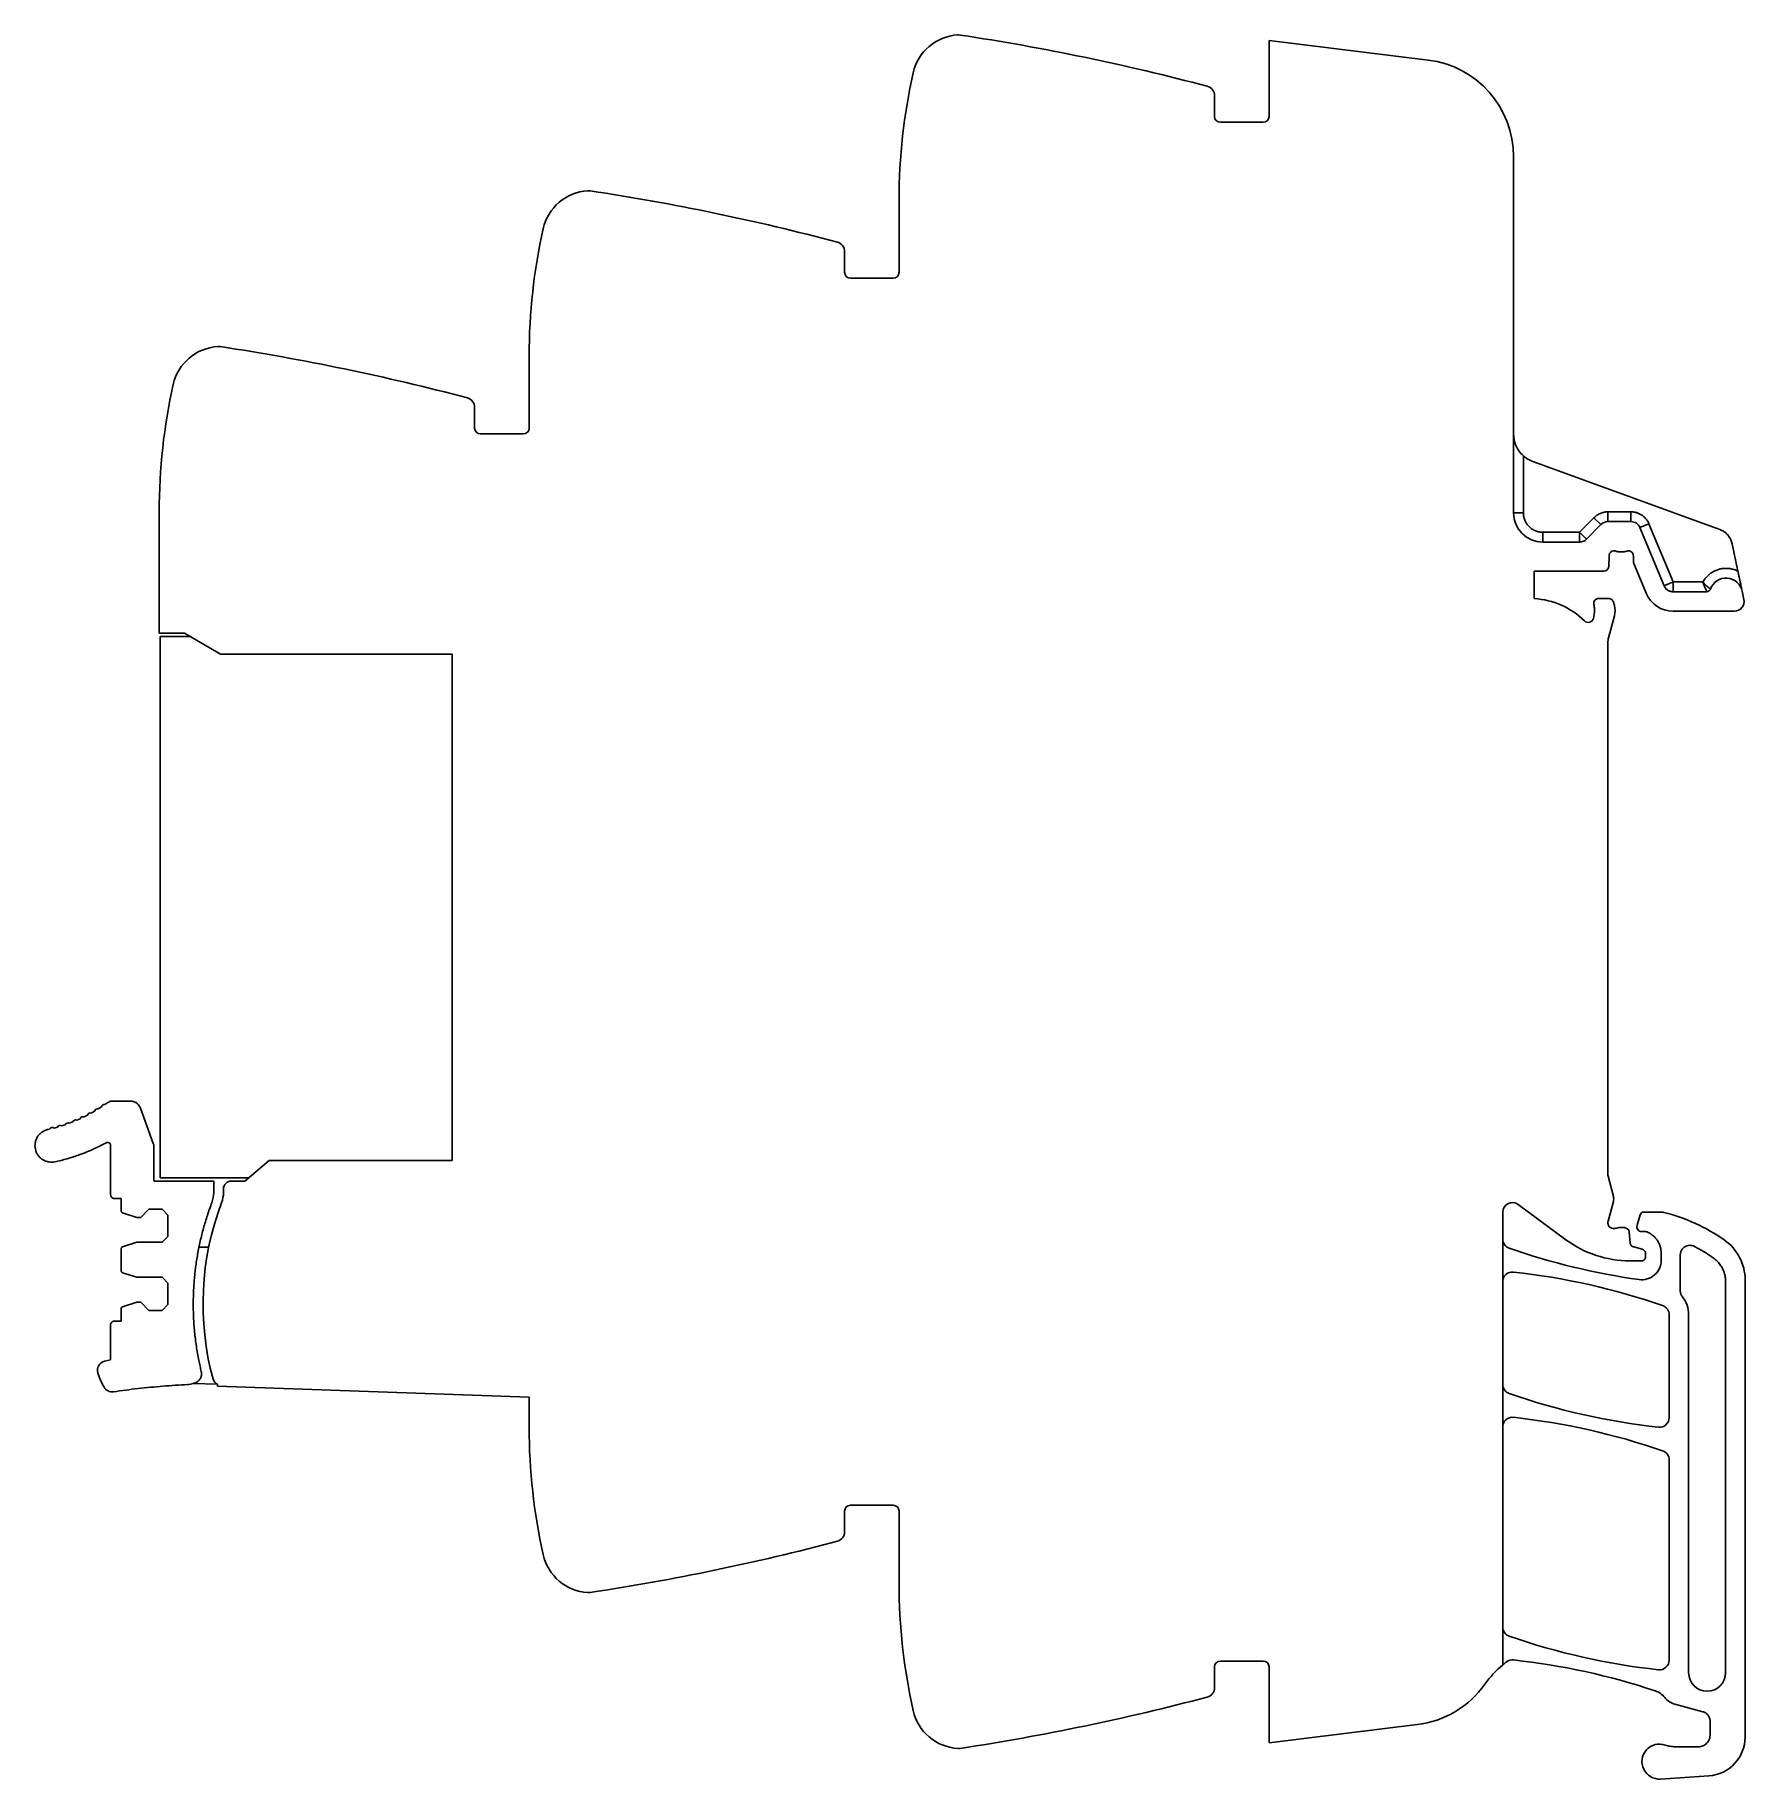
# Model space of a CAD drawing. Header units: millimetres. Extents: x -87.8 to 0, y 0 to 89.5.
import ezdxf

# ---------------------------------------------------------------- set-up
doc = ezdxf.new("R2010")
doc.units = ezdxf.units.MM

msp = doc.modelspace()

# ---------------------------------------------------------------- linework, layer by layer
at = {"color": 7, "linetype": 'Continuous', "lineweight": 25}
for p, q in [((-24.45, 89.26), (-24.45, 85.36)), ((-16.281, 88.257), (-24.45, 89.26)), ((-27.25, 86.426), (-27.25, 85.36)), ((-24.75, 85.06), (-26.95, 85.06)), ((-11.89, 83.294), (-11.89, 65.01)), ((-43.45, 77.36), (-43.45, 81.06)), ((-46.25, 78.426), (-46.25, 77.36)), ((-43.75, 77.06), (-45.95, 77.06)), ((-62.45, 69.36), (-62.45, 73.06)), ((-65.25, 70.426), (-65.25, 69.36)), ((-62.75, 69.06), (-64.95, 69.06)), ((-11.39, 67.942), (-11.39, 65.01)), ((-1.305, 64.157), (-10.903, 67.65)), ((-81.45, 65.06), (-81.45, 58.839)), ((-11.89, 65.01), (-11.39, 65.01)), ((-8.5, 64.01), (-7.762, 64.761)), ((-7.405, 64.41), (-7.762, 64.761)), ((-7.049, 64.56), (-7.049, 65.06)), ((-7.049, 65.06), (-5.862, 65.06)), ((-7.049, 64.56), (-5.862, 64.56)), ((-5.862, 64.56), (-5.862, 65.06)), ((-10.39, 64.01), (-10.39, 63.51)), ((-10.39, 64.01), (-8.5, 64.01)), ((-7.405, 64.41), (-8.143, 63.659)), ((-5.4, 64.251), (-4.938, 64.443)), ((-4.164, 61.269), (-5.4, 64.251)), ((-4.938, 64.443), (-3.702, 61.46)), ((-8.5, 63.51), (-10.39, 63.51)), ((-6.987, 62.819), (-7.006, 62.251)), ((-6.468, 63.01), (-6.259, 63.01)), ((-5.74, 62.81), (-5.74, 62.51)), ((-0.369, 62.012), (-0.669, 63.425)), ((-10.835, 62.01), (-7.256, 62.01)), ((-10.835, 60.604), (-10.835, 62.01)), ((-5.721, 62.414), (-5.088, 60.886)), ((-3.702, 61.46), (-2.165, 61.46)), ((-3.702, 60.96), (-1.972, 60.96)), ((-0.061, 60.564), (-0.151, 60.987)), ((-7.525, 60.61), (-7.004, 60.61)), ((-6.763, 60.425), (-6.714, 60.244)), ((-6.714, 59.726), (-7.016, 58.6)), ((-0.55, 59.96), (-3.702, 59.96)), ((-81.45, 58.839), (-80.157, 58.832)), ((-81.44, 58.839), (-81.45, 58.839)), ((-81.4, 30.86), (-81.4, 58.66)), ((-79.859, 58.66), (-81.4, 58.66)), ((-80.157, 58.832), (-78.3, 57.76)), ((-7.05, 58.341), (-7.05, 31.074)), ((-78.3, 57.76), (-66.4, 57.76)), ((-66.4, 57.76), (-66.4, 31.76)), ((-85.307, 33.998), (-85.134, 34.086)), ((-84.938, 34.191), (-84.77, 34.288)), ((-84.581, 34.404), (-84.418, 34.509)), ((-84.234, 34.635), (-84.138, 34.704)), ((-83.814, 34.81), (-82.931, 34.81)), ((-81.755, 32.634), (-82.414, 34.448)), ((-87.158, 33.355), (-87.082, 33.371)), ((-86.866, 33.423), (-86.679, 33.473)), ((-86.466, 33.536), (-86.281, 33.596)), ((-86.072, 33.669), (-85.89, 33.739)), ((-85.685, 33.824), (-85.507, 33.902)), ((-83.95, 32.541), (-83.95, 30.01)), ((-81.726, 32.472), (-81.726, 30.784)), ((-75.8, 31.76), (-77.058, 30.704)), ((-66.4, 31.76), (-75.8, 31.76)), ((-78.65, 30.7), (-81.701, 30.7)), ((-81.4, 30.86), (-76.873, 30.86)), ((-78.65, 30.122), (-78.65, 30.7)), ((-77.754, 30.7), (-77.752, 30.7)), ((-77.75, 30.7), (-77.752, 30.7)), ((-77.058, 30.704), (-77.75, 30.7)), ((-7.034, 30.948), (-6.766, 29.912)), ((-83.75, 29.81), (-83.4, 29.81)), ((-83.4, 29.167), (-83.4, 29.81)), ((-78.15, 30.122), (-78.15, 30.3)), ((-6.767, 29.658), (-7.04, 28.637)), ((-83.331, 29.072), (-82.6, 28.835)), ((-82.6, 28.835), (-82.4, 28.835)), ((-81.975, 29.26), (-82.4, 28.835)), ((-81.975, 29.26), (-81.3, 29.26)), ((-81, 28.96), (-81.3, 29.26)), ((-81, 28.96), (-81, 27.86)), ((-12.45, 5.861), (-12.45, 29.1)), ((-11.653, 29.502), (-9.202, 27.689)), ((-5.391, 28.967), (-5.55, 28.431)), ((-5.199, 29.11), (-4.292, 29.11)), ((-81, 27.86), (-81.3, 27.56)), ((-6.472, 28.31), (-6.202, 28.31)), ((-5.953, 28.082), (-5.905, 27.538)), ((-5.31, 28.11), (-5.128, 28.11)), ((-83.4, 26.092), (-83.4, 27.227)), ((-82.6, 27.56), (-83.331, 27.322)), ((-81.3, 27.56), (-82.6, 27.56)), ((-78.907, 27.307), (-79.407, 27.307)), ((-5.721, 27.319), (-5.295, 27.205)), ((-5.11, 26.963), (-5.11, 26.81)), ((-4.31, 26.99), (-4.31, 26.635)), ((-3.33, 25.074), (-3.33, 26.903)), ((-83.331, 25.997), (-82.6, 25.76)), ((-5.931, 26.61), (-5.31, 26.61)), ((-81.3, 25.76), (-82.6, 25.76)), ((-81, 25.46), (-81.3, 25.76)), ((-81, 25.46), (-81, 24.36)), ((-1, 25.532), (-1, 5.46)), ((0, 25.629), (0, 2.16)), ((-82.6, 24.485), (-83.331, 24.247)), ((-82.6, 24.485), (-82.4, 24.485)), ((-81.975, 24.06), (-82.4, 24.485)), ((-81, 24.36), (-81.3, 24.06)), ((-83.95, 23.31), (-83.95, 21.522)), ((-83.4, 23.51), (-83.75, 23.51)), ((-83.4, 23.51), (-83.4, 24.152)), ((-81.975, 24.06), (-81.3, 24.06)), ((-3.9, 23.835), (-3.9, 18.56)), ((-2.9, 5.46), (-2.9, 23.835)), ((-84.252, 21.452), (-83.95, 21.522)), ((-79.712, 20.313), (-78.453, 20.269)), ((-78.453, 20.269), (-78.456, 20.169)), ((-78.456, 20.169), (-62.45, 19.61)), ((-62.45, 19.61), (-62.45, 18.06)), ((-3.9, 16.38), (-3.9, 6.11)), ((-46.25, 13.76), (-46.25, 12.694)), ((-45.95, 14.06), (-43.75, 14.06)), ((-43.45, 10.06), (-43.45, 13.76)), ((-27.25, 5.76), (-27.25, 4.694)), ((-26.95, 6.06), (-24.75, 6.06)), ((-24.45, 5.76), (-24.45, 1.86)), ((-2.171, 3.459), (-3.603, 3.843)), ((-16.841, 2.794), (-24.45, 1.86)), ((-1.8, 2.26), (-1.8, 2.976)), ((-3.597, 1.66), (-2.4, 1.66)), ((-4.34, 0), (-1.867, 0.164))]:
    msp.add_line(p, q, dxfattribs=at)
for centre, radius, start, end in [((-40.289, 87.052), 2.5, 93.40457, 167.41494), ((-40.402, 88.948), 0.6, 81.37493, 93.40457), ((-58.308, -29.101), 120, 75.18387, 81.37493), ((-16.89, 83.294), 5, 0, 83), ((-13.45, 81.06), 30, 167.41494, 180), ((-27.75, 86.426), 0.5, 360, 75.18387), ((-26.95, 85.36), 0.3, 180.02372, 269.97628), ((-24.75, 85.36), 0.3, 270.02372, 359.97628), ((-59.289, 79.052), 2.5, 93.40457, 167.41494), ((-59.402, 80.948), 0.6, 81.37493, 93.40457), ((-77.308, -37.101), 120, 75.18387, 81.37493), ((-32.45, 73.06), 30, 167.41494, 180), ((-46.75, 78.426), 0.5, 360, 75.18387), ((-45.95, 77.36), 0.3, 180.02372, 269.97628), ((-43.75, 77.36), 0.3, 270.02372, 359.97628), ((-78.289, 71.052), 2.5, 93.40457, 167.41494), ((-78.402, 72.948), 0.6, 81.37493, 93.40457), ((-96.308, -45.101), 120, 75.18387, 81.37493), ((-51.45, 65.06), 30, 167.41494, 180), ((-65.75, 70.426), 0.5, 360, 75.18387), ((-64.95, 69.36), 0.3, 180.02372, 269.97628), ((-62.75, 69.36), 0.3, 270.02372, 359.97628), ((-10.39, 65.01), 1.5, 180, 270), ((-7.256, 62.26), 0.25, 270, 358), ((-0.982, 60.81), 0.85, 12, 160.52878), ((-11.05, 56.61), 4, 45.53672, 86.91674), ((-3.702, 61.46), 1.5, 202.50001, 270), ((-0.55, 60.46), 0.5, 270, 12), ((-8.057, 59.662), 0.275, 225.97012, 345.36228), ((-6.05, 58.341), 1, 164.99998, 180), ((-84.988, 34.05), 0.15, 116.13068, 116.9489), ((-84.623, 34.26), 0.15, 119.21071, 120.03563), ((-84.269, 34.489), 0.15, 122.21747, 123.04144), ((-85.749, 33.688), 0.15, 110.2542, 111.06074), ((-85.364, 33.859), 0.15, 113.14749, 113.95888), ((-6.55, 31.074), 0.5, 180, 194.50888), ((-64.5, 24.385), 14.7, 159.25808, 195.1848), ((-79.65, 30.122), 1.5, 339.25808, 360), ((-11.95, 29.1), 0.5, 53.50003, 179.99998), ((-4.292, 28.61), 0.5, 75.79979, 90), ((-6.5, 19.885), 9.5, 55.1501, 75.79979), ((-11.95, 27.728), 0.5, 179.99999, 250.78964), ((-0.598, 60.307), 35, 250.78964, 262.03419), ((-5.931, 32.11), 5.5, 233.5, 270), ((-2.5, 25.629), 2.5, 360, 55.1501), ((-11.95, 25.535), 0.5, 83.75042, 179.99996), ((-15.706, -8.76), 35, 70.87076, 83.75042), ((-5.31, 26.635), 1, 262.03419, 360), ((-4.4, 23.835), 0.5, 360, 70.87076), ((-78.296, 20.643), 0.405, 195.56342, 247.25724), ((-11.95, 20.27), 0.5, 180, 250.7967), ((-0.602, 52.85), 35, 250.79671, 263.68005), ((-32.45, 18.06), 30, 180, 192.58506), ((-11.95, 18.075), 0.5, 83.78446, 180), ((-15.685, -16.222), 35, 70.90657, 83.78446), ((-4.4, 18.56), 0.5, 263.68005, 360), ((-4.4, 16.38), 0.5, 360, 70.90654), ((-45.95, 13.76), 0.3, 90.02372, 179.97628), ((-43.75, 13.76), 0.3, 0.02373, 89.97628), ((-46.75, 12.694), 0.5, 284.81613, 360), ((-77.308, 128.221), 120, 278.62507, 284.81613), ((-59.289, 12.068), 2.5, 192.58506, 266.59543), ((-13.45, 10.06), 30, 180, 192.58506), ((-59.402, 10.171), 0.6, 266.59543, 278.62507), ((-11.95, 7.81), 0.5, 180, 250.87074), ((-0.644, 40.405), 35, 250.87076, 263.75042), ((-26.95, 5.76), 0.3, 90.02372, 179.97628), ((-24.75, 5.76), 0.3, 0.02373, 89.97628), ((-9.274, 1.999), 5, 129.43921, 144.8482), ((-9.274, 1.999), 5, 126.49363, 129.43918), ((-11.95, 5.617), 0.5, 83.8361, 126.49352), ((-15.654, -28.683), 35, 71.62115, 83.83606), ((-4.4, 6.11), 0.5, 263.75042, 0), ((-1.95, 5.46), 0.95, 180, 360), ((-27.75, 4.694), 0.5, 284.81613, 360), ((-17.45, 7.757), 5, 277, 324.8482), ((-4.95, 3.535), 1.05, 38.4219, 71.62114), ((-58.308, 120.221), 120, 278.62507, 284.81613), ((-40.289, 4.068), 2.5, 192.58506, 266.59543), ((-4.4, 0.898), 0.9, 70.4637, 273.8), ((-2, 2.16), 2, 273.8, 0), ((-40.402, 2.171), 0.6, 266.59543, 278.62507)]:
    msp.add_arc(centre, radius, start, end, dxfattribs=at)
for points, knots in [([(-11.39, 67.942), (-11.476, 68.019), (-11.552, 68.105), (-11.679, 68.284), (-11.73, 68.377), (-11.852, 68.666), (-11.89, 68.862), (-11.89, 69.06)], [0, 0, 0, 0, 0.25, 0.25, 0.5, 0.5, 1, 1, 1, 1]), ([(-10.903, 67.65), (-10.939, 67.664), (-11.01, 67.692), (-11.112, 67.743), (-11.21, 67.802), (-11.303, 67.867), (-11.361, 67.917), (-11.39, 67.942)], [0, 0, 0, 0, 0.201173, 0.400587, 0.599413, 0.798827, 1, 1, 1, 1]), ([(-11.39, 65.01), (-11.389, 64.978), (-11.388, 64.916), (-11.374, 64.822), (-11.352, 64.731), (-11.309, 64.607), (-11.232, 64.457), (-11.102, 64.298), (-10.943, 64.168), (-10.765, 64.077), (-10.579, 64.02), (-10.453, 64.013), (-10.39, 64.01)], [0, 0, 0, 0, 0.060259, 0.1200207, 0.1798243, 0.2402078, 0.3699983, 0.5001303, 0.629921, 0.7600531, 0.8799433, 1, 1, 1, 1]), ([(-7.762, 64.761), (-7.738, 64.784), (-7.69, 64.83), (-7.611, 64.889), (-7.526, 64.94), (-7.407, 64.997), (-7.247, 65.049), (-7.115, 65.056), (-7.049, 65.06)], [0, 0, 0, 0, 0.1251368, 0.2494033, 0.3740399, 0.5002762, 0.7494087, 1, 1, 1, 1]), ([(-5.862, 65.06), (-5.83, 65.059), (-5.766, 65.057), (-5.671, 65.043), (-5.56, 65.016), (-5.435, 64.969), (-5.304, 64.895), (-5.185, 64.802), (-5.083, 64.693), (-4.998, 64.573), (-4.958, 64.486), (-4.938, 64.443)], [0, 0, 0, 0, 0.081543, 0.162809, 0.244555, 0.372075, 0.500056, 0.627576, 0.755558, 0.877665, 1, 1, 1, 1]), ([(-5.4, 64.251), (-5.437, 64.342), (-5.502, 64.421), (-5.665, 64.53), (-5.763, 64.56), (-5.862, 64.56)], [0, 0, 0, 0, 0.5, 0.5, 1, 1, 1, 1]), ([(-8.143, 63.659), (-8.144, 63.66), (-8.145, 63.661), (-8.154, 63.67), (-8.168, 63.684), (-8.188, 63.703), (-8.214, 63.73), (-8.25, 63.765), (-8.299, 63.813), (-8.358, 63.87), (-8.426, 63.937), (-8.472, 63.983), (-8.5, 64.01)], [0, 0, 0, 0, 0.079596, 0.160169, 0.242147, 0.325927, 0.411861, 0.500241, 0.61864, 0.750135, 0.854329, 1, 1, 1, 1]), ([(-8.5, 63.51), (-8.5, 63.511), (-8.5, 63.512), (-8.5, 63.524), (-8.5, 63.544), (-8.5, 63.573), (-8.5, 63.61), (-8.5, 63.66), (-8.5, 63.729), (-8.5, 63.811), (-8.499, 63.906), (-8.5, 63.972), (-8.5, 64.01)], [0, 0, 0, 0, 0.079596, 0.160169, 0.242147, 0.325927, 0.411861, 0.500241, 0.61864, 0.750135, 0.854329, 1, 1, 1, 1]), ([(-8.143, 63.659), (-8.159, 63.644), (-8.191, 63.614), (-8.246, 63.577), (-8.315, 63.543), (-8.4, 63.515), (-8.466, 63.512), (-8.5, 63.51)], [0, 0, 0, 0, 0.166568, 0.332323, 0.500197, 0.749369, 1, 1, 1, 1]), ([(-0.669, 63.425), (-0.677, 63.458), (-0.693, 63.524), (-0.729, 63.619), (-0.774, 63.709), (-0.828, 63.794), (-0.905, 63.892), (-1.01, 63.995), (-1.149, 64.092), (-1.253, 64.135), (-1.305, 64.157)], [0, 0, 0, 0, 0.100998, 0.200472, 0.29946, 0.399017, 0.50018, 0.667485, 0.832466, 1, 1, 1, 1]), ([(-6.987, 62.819), (-6.986, 62.832), (-6.984, 62.858), (-6.972, 62.896), (-6.945, 62.956), (-6.88, 63.027), (-6.784, 63.06), (-6.704, 63.061), (-6.666, 63.049), (-6.647, 63.043)], [0, 0, 0, 0, 0.083387, 0.16639, 0.251111, 0.500118, 0.749125, 0.873825, 1, 1, 1, 1]), ([(-6.08, 63.043), (-6.067, 63.047), (-6.042, 63.056), (-6.001, 63.061), (-5.934, 63.058), (-5.843, 63.024), (-5.774, 62.946), (-5.744, 62.871), (-5.741, 62.83), (-5.74, 62.81)], [0, 0, 0, 0, 0.083414, 0.166404, 0.251153, 0.500122, 0.749092, 0.873807, 1, 1, 1, 1]), ([(-2.165, 61.46), (-2.149, 61.488), (-2.118, 61.543), (-2.063, 61.621), (-2.003, 61.695), (-1.916, 61.789), (-1.795, 61.894), (-1.634, 61.997), (-1.459, 62.078), (-1.276, 62.132), (-1.086, 62.162), (-0.958, 62.159), (-0.894, 62.157)], [0, 0, 0, 0, 0.062616, 0.124964, 0.187361, 0.250121, 0.374944, 0.500103, 0.624893, 0.750047, 0.874939, 1, 1, 1, 1]), ([(-0.894, 62.157), (-0.858, 62.154), (-0.785, 62.147), (-0.677, 62.127), (-0.571, 62.098), (-0.468, 62.06), (-0.402, 62.028), (-0.369, 62.012)], [0, 0, 0, 0, 0.201305, 0.400621, 0.599279, 0.798628, 1, 1, 1, 1]), ([(-0.369, 62.012), (-0.363, 61.986), (-0.352, 61.932), (-0.334, 61.851), (-0.317, 61.77), (-0.3, 61.69), (-0.283, 61.611), (-0.267, 61.533), (-0.248, 61.442), (-0.225, 61.335), (-0.201, 61.223), (-0.176, 61.106), (-0.16, 61.031), (-0.151, 60.987)], [0, 0, 0, 0, 0.069114, 0.139546, 0.211116, 0.283658, 0.357039, 0.431169, 0.506009, 0.623706, 0.752908, 0.855906, 1, 1, 1, 1]), ([(-4.164, 61.269), (-4.163, 61.269), (-4.162, 61.269), (-4.151, 61.274), (-4.133, 61.282), (-4.107, 61.292), (-4.072, 61.307), (-4.026, 61.326), (-3.962, 61.352), (-3.886, 61.384), (-3.798, 61.42), (-3.738, 61.445), (-3.702, 61.46)], [0, 0, 0, 0, 0.079375, 0.159116, 0.240239, 0.323653, 0.410122, 0.500241, 0.617938, 0.750135, 0.85407, 1, 1, 1, 1]), ([(-3.702, 60.96), (-3.727, 60.961), (-3.776, 60.963), (-3.848, 60.979), (-3.916, 61.006), (-4.002, 61.055), (-4.097, 61.136), (-4.142, 61.224), (-4.164, 61.269)], [0, 0, 0, 0, 0.125969, 0.249546, 0.373508, 0.500607, 0.749548, 1, 1, 1, 1]), ([(-3.702, 60.96), (-3.702, 60.961), (-3.702, 60.962), (-3.702, 60.974), (-3.702, 60.994), (-3.702, 61.022), (-3.702, 61.059), (-3.702, 61.11), (-3.702, 61.179), (-3.702, 61.261), (-3.702, 61.356), (-3.702, 61.422), (-3.702, 61.46)], [0, 0, 0, 0, 0.079375, 0.159116, 0.240239, 0.323653, 0.410122, 0.500241, 0.617937, 0.750135, 0.85407, 1, 1, 1, 1]), ([(-1.972, 60.96), (-1.972, 60.959), (-1.997, 61.019), (-2.072, 61.205), (-2.12, 61.331), (-2.165, 61.46)], [0, 0, 0, 0, 0.5, 0.5, 1, 1, 1, 1]), ([(-2.165, 61.46), (-2.075, 61.358), (-1.98, 61.263), (-1.833, 61.131), (-1.783, 61.093), (-1.784, 61.093)], [0, 0, 0, 0, 0.5, 0.5, 1, 1, 1, 1]), ([(-1.784, 61.093), (-1.789, 61.08), (-1.799, 61.055), (-1.825, 61.023), (-1.861, 60.991), (-1.91, 60.965), (-1.952, 60.962), (-1.972, 60.96)], [0, 0, 0, 0, 0.167349, 0.331769, 0.500472, 0.749476, 1, 1, 1, 1]), ([(-7.77, 60.311), (-7.763, 60.271), (-7.749, 60.191), (-7.739, 60.071), (-7.738, 59.951), (-7.746, 59.831), (-7.763, 59.711), (-7.782, 59.632), (-7.791, 59.593)], [0, 0, 0, 0, 0.1682743, 0.3346228, 0.5, 0.6653772, 0.8317257, 1, 1, 1, 1]), ([(-7.525, 60.61), (-7.599, 60.61), (-7.672, 60.576), (-7.765, 60.462), (-7.785, 60.383), (-7.77, 60.311)], [0, 0, 0, 0, 0.5, 0.5, 1, 1, 1, 1]), ([(-6.763, 60.425), (-6.777, 60.478), (-6.809, 60.525), (-6.895, 60.592), (-6.949, 60.61), (-7.004, 60.61)], [0, 0, 0, 0, 0.5, 0.5, 1, 1, 1, 1]), ([(-87.157, 33.355), (-87.184, 33.349), (-87.235, 33.336), (-87.31, 33.308), (-87.383, 33.274), (-87.478, 33.216), (-87.589, 33.125), (-87.698, 32.989), (-87.778, 32.834), (-87.837, 32.619), (-87.831, 32.342), (-87.723, 32.087), (-87.581, 31.915), (-87.445, 31.806), (-87.29, 31.726), (-87.126, 31.682), (-86.961, 31.667), (-86.855, 31.684), (-86.802, 31.693)], [0, 0, 0, 0, 0.0301606, 0.0600762, 0.0900164, 0.1202504, 0.1852094, 0.2503696, 0.3153287, 0.380489, 0.500065, 0.619641, 0.6846001, 0.7497603, 0.8147194, 0.8798796, 0.9398908, 1, 1, 1, 1]), ([(-86.802, 31.693), (-86.7, 31.716), (-86.495, 31.761), (-86.193, 31.842), (-85.893, 31.932), (-85.597, 32.031), (-85.305, 32.14), (-85.016, 32.258), (-84.731, 32.387), (-84.449, 32.524), (-84.265, 32.623), (-84.172, 32.672)], [0, 0, 0, 0, 0.111658, 0.222906, 0.333861, 0.44464, 0.55536, 0.666139, 0.777094, 0.888342, 1, 1, 1, 1]), ([(-84.172, 32.672), (-84.16, 32.678), (-84.137, 32.688), (-84.085, 32.694), (-84.02, 32.676), (-83.974, 32.628), (-83.953, 32.58), (-83.951, 32.554), (-83.95, 32.541)], [0, 0, 0, 0, 0.124756, 0.251044, 0.499975, 0.748877, 0.873694, 1, 1, 1, 1]), ([(-81.701, 30.7), (-81.708, 30.713), (-81.723, 30.739), (-81.725, 30.769), (-81.726, 30.784)], [0, 0, 0, 0, 0.5, 1, 1, 1, 1]), ([(-77.754, 30.7), (-77.858, 30.699), (-77.961, 30.656), (-78.107, 30.508), (-78.15, 30.404), (-78.15, 30.3)], [0, 0, 0, 0, 0.5, 0.5, 1, 1, 1, 1]), ([(-79.411, 21.486), (-79.435, 21.609), (-79.483, 21.855), (-79.542, 22.225), (-79.593, 22.596), (-79.634, 22.968), (-79.665, 23.34), (-79.687, 23.713), (-79.699, 24.086), (-79.702, 24.46), (-79.695, 24.835), (-79.678, 25.21), (-79.645, 25.689), (-79.584, 26.27), (-79.481, 26.949), (-79.346, 27.621), (-79.179, 28.286), (-78.982, 28.944), (-78.826, 29.375), (-78.747, 29.591)], [0, 0, 0, 0, 0.045673, 0.091214, 0.136652, 0.182017, 0.227338, 0.272645, 0.317969, 0.363338, 0.408782, 0.454332, 0.500016, 0.583642, 0.666907, 0.749991, 0.83308, 0.916355, 1, 1, 1, 1]), ([(-5.199, 29.11), (-5.242, 29.11), (-5.285, 29.096), (-5.353, 29.045), (-5.379, 29.008), (-5.391, 28.967)], [0, 0, 0, 0, 0.5, 0.5, 1, 1, 1, 1]), ([(-6.646, 28.279), (-6.661, 28.274), (-6.691, 28.264), (-6.739, 28.259), (-6.819, 28.262), (-6.905, 28.295), (-6.977, 28.359), (-7.018, 28.419), (-7.045, 28.487), (-7.048, 28.536), (-7.05, 28.56)], [0, 0, 0, 0, 0.08325, 0.166089, 0.250671, 0.49919, 0.62293, 0.74957, 0.874048, 1, 1, 1, 1]), ([(-5.953, 28.082), (-5.958, 28.143), (-5.987, 28.202), (-6.079, 28.286), (-6.14, 28.31), (-6.202, 28.31)], [0, 0, 0, 0, 0.5, 0.5, 1, 1, 1, 1]), ([(-5.55, 28.431), (-5.572, 28.357), (-5.557, 28.272), (-5.464, 28.148), (-5.387, 28.11), (-5.31, 28.11)], [0, 0, 0, 0, 0.5, 0.5, 1, 1, 1, 1]), ([(-5.028, 28.089), (-4.994, 28.073), (-4.926, 28.041), (-4.829, 27.98), (-4.722, 27.899), (-4.61, 27.79), (-4.502, 27.649), (-4.416, 27.493), (-4.355, 27.329), (-4.317, 27.16), (-4.312, 27.047), (-4.31, 26.99)], [0, 0, 0, 0, 0.081618, 0.162957, 0.244748, 0.372213, 0.500055, 0.62752, 0.755362, 0.877584, 1, 1, 1, 1]), ([(-5.721, 27.319), (-5.737, 27.324), (-5.769, 27.334), (-5.812, 27.362), (-5.855, 27.404), (-5.892, 27.462), (-5.901, 27.513), (-5.905, 27.538)], [0, 0, 0, 0, 0.167329, 0.331784, 0.500465, 0.749473, 1, 1, 1, 1]), ([(-5.11, 26.963), (-5.11, 27.018), (-5.128, 27.072), (-5.195, 27.158), (-5.243, 27.19), (-5.295, 27.205)], [0, 0, 0, 0, 0.5, 0.5, 1, 1, 1, 1]), ([(-3.33, 26.903), (-3.329, 26.925), (-3.328, 26.968), (-3.315, 27.03), (-3.295, 27.091), (-3.258, 27.168), (-3.193, 27.255), (-3.092, 27.335), (-2.974, 27.389), (-2.846, 27.408), (-2.716, 27.398), (-2.638, 27.364), (-2.598, 27.346)], [0, 0, 0, 0, 0.063089, 0.125145, 0.187218, 0.250361, 0.374948, 0.500249, 0.625007, 0.750132, 0.874834, 1, 1, 1, 1]), ([(-2.598, 27.346), (-2.515, 27.302), (-2.349, 27.213), (-2.105, 27.068), (-1.866, 26.917), (-1.711, 26.81), (-1.633, 26.756)], [0, 0, 0, 0, 0.2501416, 0.5, 0.7498584, 1, 1, 1, 1]), ([(-5.31, 26.61), (-5.258, 26.61), (-5.206, 26.631), (-5.132, 26.705), (-5.11, 26.757), (-5.11, 26.81)], [0, 0, 0, 0, 0.5, 0.5, 1, 1, 1, 1]), ([(-1.633, 26.756), (-1.601, 26.732), (-1.537, 26.684), (-1.448, 26.604), (-1.367, 26.518), (-1.292, 26.425), (-1.226, 26.326), (-1.147, 26.187), (-1.069, 26.003), (-1.01, 25.77), (-1.004, 25.612), (-1, 25.532)], [0, 0, 0, 0, 0.084205, 0.167361, 0.249999, 0.332657, 0.415877, 0.500186, 0.667432, 0.832595, 1, 1, 1, 1]), ([(-3.223, 24.764), (-3.233, 24.779), (-3.255, 24.809), (-3.282, 24.858), (-3.306, 24.918), (-3.326, 24.99), (-3.329, 25.046), (-3.33, 25.074)], [0, 0, 0, 0, 0.165396, 0.331421, 0.500141, 0.750526, 1, 1, 1, 1]), ([(-83.95, 23.31), (-83.95, 23.362), (-83.928, 23.414), (-83.854, 23.488), (-83.802, 23.51), (-83.75, 23.51)], [0, 0, 0, 0, 0.5, 0.5, 1, 1, 1, 1]), ([(-84.597, 20.847), (-84.636, 20.971), (-84.621, 21.112), (-84.492, 21.338), (-84.379, 21.423), (-84.252, 21.452)], [0, 0, 0, 0, 0.5, 0.5, 1, 1, 1, 1]), ([(-79.712, 20.313), (-79.689, 20.317), (-79.643, 20.325), (-79.576, 20.348), (-79.504, 20.386), (-79.428, 20.442), (-79.36, 20.523), (-79.308, 20.616), (-79.279, 20.717), (-79.269, 20.823), (-79.281, 20.892), (-79.288, 20.927)], [0, 0, 0, 0, 0.082998, 0.165839, 0.250156, 0.373684, 0.500094, 0.623619, 0.750029, 0.874286, 1, 1, 1, 1]), ([(-79.288, 20.927), (-79.31, 21.02), (-79.353, 21.205), (-79.392, 21.392), (-79.411, 21.486)], [0, 0, 0, 0, 0.5, 1, 1, 1, 1]), ([(-83.799, 19.881), (-83.894, 19.867), (-83.993, 19.883), (-84.164, 19.967), (-84.236, 20.036), (-84.283, 20.12)], [0, 0, 0, 0, 0.5, 0.5, 1, 1, 1, 1]), ([(-83.799, 19.881), (-83.589, 19.911), (-83.168, 19.972), (-82.535, 20.049), (-81.901, 20.116), (-81.266, 20.172), (-80.63, 20.219), (-80.205, 20.241), (-79.993, 20.252)], [0, 0, 0, 0, 0.1667448, 0.3333959, 0.5, 0.6666041, 0.8332552, 1, 1, 1, 1]), ([(-2.171, 3.459), (-2.149, 3.453), (-2.108, 3.44), (-2.049, 3.411), (-1.995, 3.375), (-1.946, 3.331), (-1.899, 3.277), (-1.856, 3.211), (-1.824, 3.135), (-1.804, 3.056), (-1.801, 3.003), (-1.8, 2.976)], [0, 0, 0, 0, 0.1013126, 0.2002366, 0.2985191, 0.397941, 0.5002235, 0.6271184, 0.7569609, 0.8777626, 1, 1, 1, 1]), ([(-1.8, 2.26), (-1.801, 2.234), (-1.803, 2.182), (-1.819, 2.105), (-1.848, 2.018), (-1.898, 1.925), (-1.972, 1.834), (-2.064, 1.758), (-2.168, 1.703), (-2.282, 1.666), (-2.36, 1.662), (-2.4, 1.66)], [0, 0, 0, 0, 0.0829582, 0.1658644, 0.2501359, 0.3736702, 0.5000817, 0.6236137, 0.7500253, 0.8742874, 1, 1, 1, 1]), ([(-3.597, 1.66), (-3.64, 1.661), (-3.725, 1.663), (-3.852, 1.68), (-3.977, 1.706), (-4.058, 1.733), (-4.099, 1.746)], [0, 0, 0, 0, 0.250918, 0.5, 0.749082, 1, 1, 1, 1])]:
    msp.add_open_spline(points, degree=3, knots=knots, dxfattribs=at)
for points in [[(-7.049, 64.56), (-7.181, 64.56), (-7.312, 64.505), (-7.405, 64.41)], [(-6.647, 63.043), (-6.59, 63.021), (-6.529, 63.01), (-6.468, 63.01)], [(-6.259, 63.01), (-6.198, 63.01), (-6.137, 63.021), (-6.08, 63.043)], [(-5.74, 62.51), (-5.74, 62.477), (-5.733, 62.444), (-5.721, 62.414)], [(-6.714, 59.726), (-6.669, 59.895), (-6.669, 60.075), (-6.714, 60.244)], [(-85.134, 34.086), (-85.124, 34.127), (-85.094, 34.164), (-85.056, 34.183)], [(-85.054, 34.184), (-85.019, 34.202), (-84.976, 34.204), (-84.938, 34.191)], [(-84.77, 34.288), (-84.762, 34.33), (-84.735, 34.368), (-84.698, 34.39)], [(-84.696, 34.391), (-84.661, 34.41), (-84.619, 34.415), (-84.581, 34.404)], [(-84.418, 34.509), (-84.412, 34.552), (-84.387, 34.591), (-84.351, 34.615)], [(-84.349, 34.616), (-84.315, 34.637), (-84.273, 34.644), (-84.234, 34.635)], [(-84.138, 34.704), (-84.076, 34.749), (-84.005, 34.781), (-83.931, 34.797)], [(-83.931, 34.797), (-83.893, 34.806), (-83.853, 34.81), (-83.814, 34.81)], [(-82.931, 34.81), (-82.798, 34.81), (-82.666, 34.76), (-82.567, 34.672)], [(-82.567, 34.672), (-82.498, 34.611), (-82.445, 34.533), (-82.414, 34.448)], [(-87.082, 33.371), (-87.061, 33.41), (-87.023, 33.438), (-86.981, 33.446)], [(-86.981, 33.446), (-86.941, 33.454), (-86.899, 33.446), (-86.866, 33.423)], [(-86.679, 33.473), (-86.66, 33.512), (-86.623, 33.543), (-86.58, 33.553)], [(-86.58, 33.553), (-86.542, 33.563), (-86.5, 33.557), (-86.466, 33.536)], [(-86.281, 33.596), (-86.264, 33.636), (-86.229, 33.668), (-86.187, 33.681)], [(-86.187, 33.681), (-86.149, 33.693), (-86.107, 33.688), (-86.072, 33.669)], [(-85.89, 33.739), (-85.876, 33.779), (-85.843, 33.813), (-85.803, 33.828)], [(-85.801, 33.829), (-85.764, 33.842), (-85.721, 33.841), (-85.685, 33.824)], [(-85.507, 33.902), (-85.495, 33.943), (-85.464, 33.979), (-85.425, 33.996)], [(-85.423, 33.997), (-85.386, 34.012), (-85.344, 34.013), (-85.307, 33.998)], [(-81.755, 32.634), (-81.736, 32.582), (-81.726, 32.527), (-81.726, 32.472)], [(-83.9, 29.878), (-83.932, 29.914), (-83.95, 29.962), (-83.95, 30.01)], [(-83.75, 29.81), (-83.807, 29.81), (-83.863, 29.835), (-83.9, 29.878)], [(-78.65, 30.122), (-78.65, 29.941), (-78.683, 29.76), (-78.747, 29.591)], [(-6.767, 29.658), (-6.745, 29.741), (-6.744, 29.829), (-6.766, 29.912)], [(-83.331, 29.072), (-83.371, 29.085), (-83.4, 29.126), (-83.4, 29.167)], [(-7.05, 28.56), (-7.05, 28.573), (-7.049, 28.599), (-7.043, 28.625), (-7.04, 28.637)], [(-6.472, 28.31), (-6.531, 28.31), (-6.59, 28.299), (-6.646, 28.279)], [(-5.128, 28.11), (-5.111, 28.109), (-5.077, 28.107), (-5.044, 28.095), (-5.028, 28.089)], [(-83.4, 27.227), (-83.4, 27.269), (-83.371, 27.309), (-83.331, 27.322)], [(-83.331, 25.997), (-83.371, 26.01), (-83.4, 26.051), (-83.4, 26.092)], [(-83.4, 24.152), (-83.4, 24.194), (-83.371, 24.234), (-83.331, 24.247)], [(-2.9, 23.835), (-2.9, 24.169), (-3.016, 24.502), (-3.223, 24.764)], [(-84.283, 20.12), (-84.411, 20.351), (-84.517, 20.595), (-84.597, 20.847)], [(-79.712, 20.313), (-79.801, 20.277), (-79.896, 20.256), (-79.993, 20.252)], [(-4.127, 4.187), (-3.995, 4.021), (-3.808, 3.898), (-3.603, 3.843)]]:
    msp.add_open_spline(points, degree=3, dxfattribs=at)

doc.saveas('drawing.dxf')
